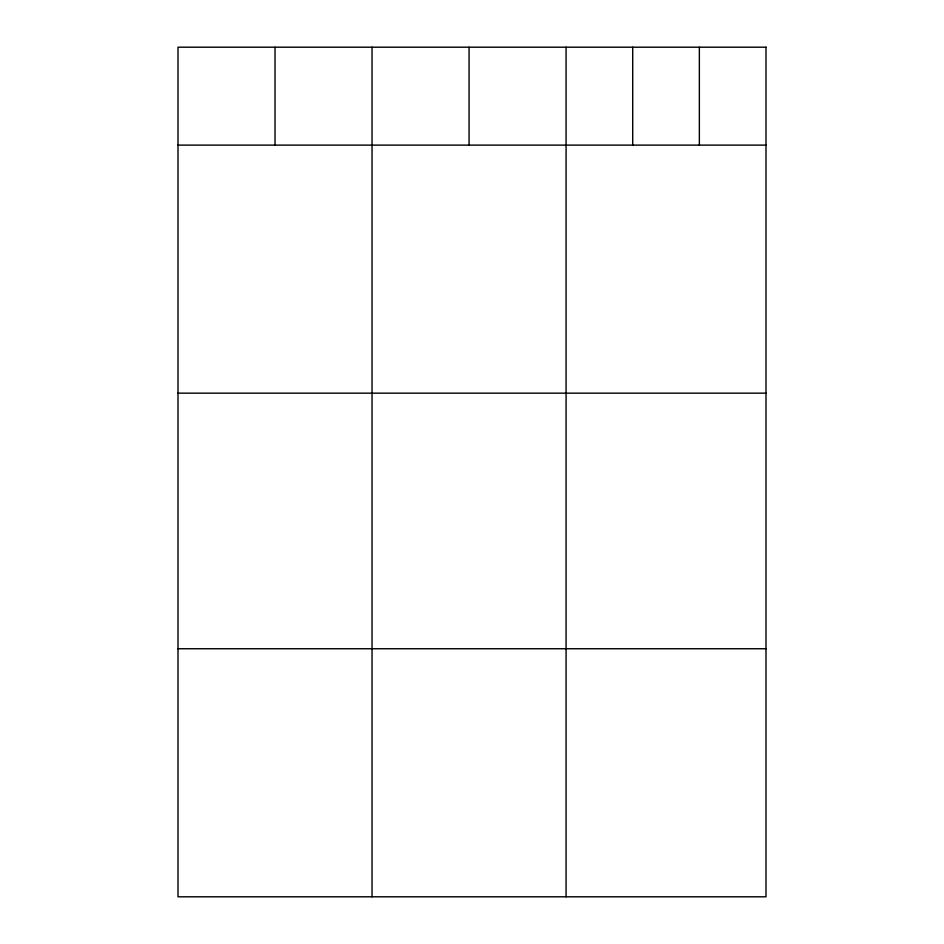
<?xml version="1.0" encoding="UTF-8"?>
<svg xmlns="http://www.w3.org/2000/svg" width="944" height="944" viewBox="0 0 944 944"><rect width="100%" height="100%" fill="white"/><g stroke="black" fill="none" stroke-linecap="round" stroke-linejoin="round"><path stroke-width="1.42" d="M178.003 145.116L765.997 145.116M178.003 393.164L765.997 393.164M178.003 648.74L765.997 648.74M699.362 47.2L699.362 145.116M632.716 47.2L632.716 145.116M566.081 47.2L566.081 896.8M469.062 47.2L469.062 145.116M372.042 47.2L372.042 896.8M275.023 47.2L275.023 145.116M765.997 47.2L178.003 47.2L178.003 896.8L765.997 896.8L765.997 47.2"/></g></svg>
